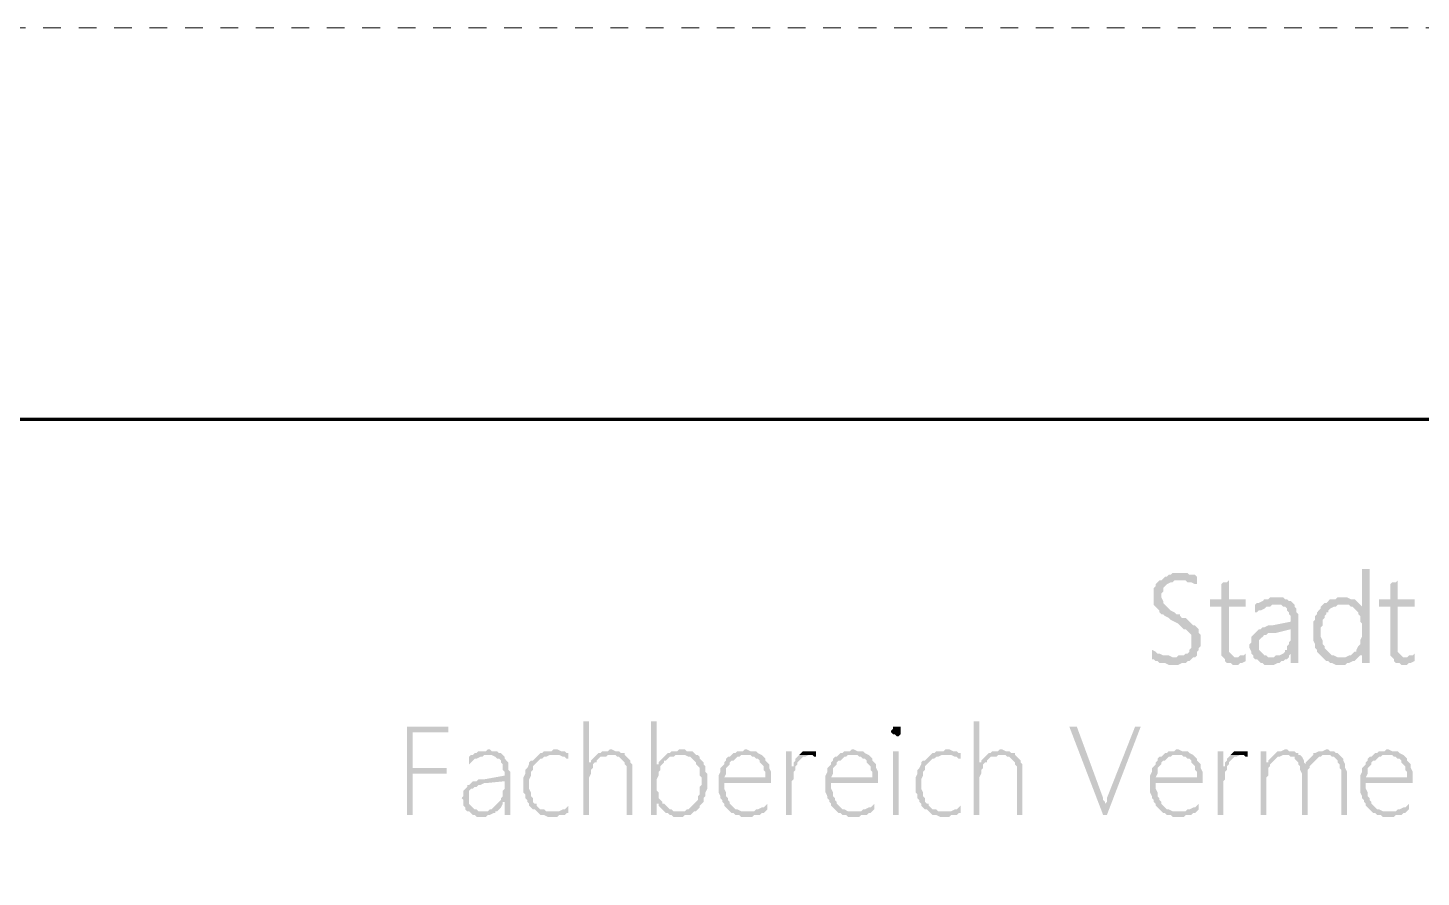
# Model space of a CAD drawing. Header units: metres. Extents: x -47 to 309, y -25 to 105.
# Drawn here: x -9.24 to -1.38, y 100.25 to 105.04 of the extents above; entities that cross this region are included whole.
import ezdxf

# ---------------------------------------------------------------- set-up
doc = ezdxf.new("R2010")
doc.units = ezdxf.units.M
doc.linetypes.add('AUSGEZOGEN', pattern=[0])
doc.linetypes.add('PUNKT2_S9', pattern=[0.001, 0, -0.001])
doc.layers.add('XR$1$STANDARD_1', color=7, linetype='AUSGEZOGEN', lineweight=25)

msp = doc.modelspace()

# ---------------------------------------------------------------- hatches: boundary and pattern name
at = {"layer": 'XR$1$STANDARD_1', "linetype": 'AUSGEZOGEN', "lineweight": 140, "transparency": 33554687}
h = msp.add_hatch(color=7, dxfattribs=at)
h.set_gradient(color2=(0, 0, 0), one_color=1)
h.paths.add_polyline_path([(-2.7428, 101.9664), (-2.7851, 101.9664), (-2.7957, 101.9558), (-2.8063, 101.9558), (-2.8169, 101.9452), (-2.8275, 101.9452), (-2.838, 101.9346), (-2.8486, 101.924), (-2.8592, 101.924), (-2.7428, 101.924), (-2.711, 101.924), (-2.7005, 101.9135), (-2.6793, 101.9135), (-2.6581, 101.9029), (-2.6475, 101.9029), (-2.6475, 101.9452), (-2.6581, 101.9558), (-2.6899, 101.9558), (-2.7005, 101.9664), (-2.7322, 101.9664)], flags=0)
h = msp.add_hatch(color=7, dxfattribs=at)
h.set_gradient(color2=(0, 0, 0), one_color=1)
h.paths.add_polyline_path([(-1.6739, 101.9875), (-1.7162, 101.9875), (-1.7162, 101.7759), (-1.7797, 101.7759), (-1.7692, 101.7759), (-1.7586, 101.7653), (-1.748, 101.7547), (-1.7374, 101.7441), (-1.7374, 101.7335), (-1.7268, 101.723), (-1.7268, 101.6912), (-1.7162, 101.6806), (-1.7162, 101.6065), (-1.7268, 101.5854), (-1.7268, 101.5642), (-1.7374, 101.5536), (-1.748, 101.5325), (-1.748, 101.5219), (-1.7586, 101.5219), (-1.7692, 101.5113), (-1.7162, 101.5007), (-1.7162, 101.4584), (-1.6739, 101.4584)], flags=0)
h = msp.add_hatch(color=7, dxfattribs=at)
h.set_gradient(color2=(0, 0, 0), one_color=1)
h.paths.add_polyline_path([(-2.8592, 101.924), (-2.8698, 101.9135), (-2.8804, 101.9029), (-2.8804, 101.8923), (-2.891, 101.8817), (-2.891, 101.7865), (-2.8804, 101.7759), (-2.8698, 101.7653), (-2.8592, 101.7547), (-2.8592, 101.7441), (-2.8486, 101.7335), (-2.838, 101.7335), (-2.8275, 101.723), (-2.8063, 101.7124), (-2.7957, 101.7018), (-2.7745, 101.6912), (-2.7534, 101.6806), (-2.7428, 101.67), (-2.7322, 101.6595), (-2.7216, 101.6489), (-2.711, 101.6489), (-2.7005, 101.6383), (-2.6899, 101.6277), (-2.6793, 101.6171), (-2.6793, 101.543), (-2.6899, 101.5325), (-2.6899, 101.5219), (-2.7005, 101.5113), (-2.711, 101.5113), (-2.7216, 101.5007), (-2.7534, 101.5007), (-2.764, 101.4901), (-2.7851, 101.4901), (-2.6581, 101.4901), (-2.6475, 101.5007), (-2.6475, 101.5219), (-2.637, 101.5325), (-2.637, 101.543), (-2.6264, 101.5536), (-2.6264, 101.6171), (-2.637, 101.6277), (-2.637, 101.6489), (-2.6475, 101.6595), (-2.6581, 101.67), (-2.6687, 101.67), (-2.6793, 101.6806), (-2.6899, 101.6912), (-2.7005, 101.7018), (-2.711, 101.7124), (-2.7322, 101.7124), (-2.7428, 101.723), (-2.7428, 101.7335), (-2.764, 101.7335), (-2.7745, 101.7441), (-2.7957, 101.7547), (-2.8063, 101.7653), (-2.8169, 101.7759), (-2.8275, 101.7865), (-2.838, 101.797), (-2.838, 101.8076), (-2.8486, 101.8288), (-2.8486, 101.85), (-2.838, 101.8605), (-2.838, 101.8817), (-2.8275, 101.8923), (-2.8169, 101.9029), (-2.7957, 101.9135), (-2.7851, 101.9135), (-2.7745, 101.924), (-2.7428, 101.924)], flags=0)
h = msp.add_hatch(color=7, dxfattribs=at)
h.set_gradient(color2=(0, 0, 0), one_color=1)
h.paths.add_polyline_path([(-2.4676, 101.924), (-2.4782, 101.9135), (-2.4994, 101.9135), (-2.51, 101.9029), (-2.51, 101.8182), (-2.5735, 101.8182), (-2.5735, 101.7759), (-2.51, 101.7759), (-2.51, 101.5007), (-2.4994, 101.4901), (-2.4253, 101.4901), (-2.4359, 101.4901), (-2.4465, 101.5007), (-2.4571, 101.5113), (-2.4676, 101.5219), (-2.4676, 101.7759), (-2.3724, 101.7759), (-2.3724, 101.8182), (-2.4676, 101.8182)], flags=0)
h = msp.add_hatch(color=7, dxfattribs=at)
h.set_gradient(color2=(0, 0, 0), one_color=1)
h.paths.add_polyline_path([(-1.5152, 101.924), (-1.5258, 101.9135), (-1.5469, 101.9135), (-1.5575, 101.9029), (-1.5575, 101.8182), (-1.621, 101.8182), (-1.621, 101.7759), (-1.5575, 101.7759), (-1.5575, 101.5007), (-1.5469, 101.4901), (-1.4728, 101.4901), (-1.4834, 101.4901), (-1.494, 101.5007), (-1.5046, 101.5113), (-1.5152, 101.5219), (-1.5152, 101.7759), (-1.4199, 101.7759), (-1.4199, 101.8182), (-1.5152, 101.8182)], flags=0)
h = msp.add_hatch(color=7, dxfattribs=at)
h.set_gradient(color2=(0, 0, 0), one_color=1)
h.paths.add_polyline_path([(-2.1925, 101.8288), (-2.2348, 101.8288), (-2.2454, 101.8182), (-2.2666, 101.8182), (-2.2771, 101.8076), (-2.2983, 101.797), (-2.3089, 101.797), (-2.3195, 101.7865), (-2.1925, 101.7865), (-2.1713, 101.7865), (-2.1607, 101.7759), (-2.1501, 101.7759), (-2.1396, 101.7653), (-2.1396, 101.7547), (-2.129, 101.7441), (-2.129, 101.7335), (-2.1184, 101.723), (-2.1184, 101.6912), (-2.2242, 101.67), (-2.2454, 101.67), (-2.2666, 101.6595), (-2.2771, 101.6595), (-2.2877, 101.6489), (-2.1184, 101.6489), (-2.1184, 101.5854), (-2.129, 101.5748), (-2.129, 101.5642), (-2.1396, 101.5536), (-2.1396, 101.5325), (-2.1501, 101.5325), (-2.1501, 101.5219), (-2.1607, 101.5113), (-2.1184, 101.5113), (-2.1184, 101.4584), (-2.0761, 101.4584), (-2.0761, 101.7335), (-2.0866, 101.7441), (-2.0866, 101.7653), (-2.0972, 101.7759), (-2.0972, 101.7865), (-2.1078, 101.797), (-2.1184, 101.8076), (-2.129, 101.8076), (-2.1396, 101.8182), (-2.1501, 101.8182), (-2.1607, 101.8288), (-2.1819, 101.8288)], flags=0)
h = msp.add_hatch(color=7, dxfattribs=at)
h.set_gradient(color2=(0, 0, 0), one_color=1)
h.paths.add_polyline_path([(-2.3195, 101.7865), (-2.3195, 101.7441), (-2.3089, 101.7441), (-2.2983, 101.7547), (-2.2877, 101.7547), (-2.2666, 101.7653), (-2.256, 101.7759), (-2.2348, 101.7759), (-2.2242, 101.7865), (-2.1925, 101.7865)], flags=0)
h = msp.add_hatch(color=7, dxfattribs=at)
h.set_gradient(color2=(0, 0, 0), one_color=1)
h.paths.add_polyline_path([(-1.8221, 101.8288), (-1.8538, 101.8288), (-1.8644, 101.8182), (-1.8962, 101.8182), (-1.9067, 101.8076), (-1.9173, 101.797), (-1.9279, 101.797), (-1.9385, 101.7865), (-1.9491, 101.7759), (-1.9491, 101.7653), (-1.9597, 101.7547), (-1.9702, 101.7441), (-1.9702, 101.7335), (-1.9808, 101.723), (-1.9808, 101.7018), (-1.9914, 101.6912), (-1.9914, 101.5854), (-1.9808, 101.5642), (-1.9808, 101.543), (-1.9702, 101.5325), (-1.9702, 101.5219), (-1.9597, 101.5113), (-1.9491, 101.5007), (-1.9385, 101.4901), (-1.9279, 101.4796), (-1.9173, 101.469), (-1.9067, 101.469), (-1.8962, 101.4584), (-1.8856, 101.4584), (-1.8644, 101.4478), (-1.8115, 101.4478), (-1.8009, 101.4584), (-1.7903, 101.4584), (-1.7692, 101.469), (-1.7586, 101.469), (-1.748, 101.4796), (-1.7374, 101.4901), (-1.8432, 101.4901), (-1.8538, 101.4901), (-1.875, 101.5007), (-1.8856, 101.5007), (-1.8962, 101.5113), (-1.9067, 101.5219), (-1.9173, 101.5325), (-1.9279, 101.543), (-1.9279, 101.5536), (-1.9385, 101.5642), (-1.9385, 101.5854), (-1.9491, 101.6065), (-1.9491, 101.6595), (-1.9385, 101.67), (-1.9385, 101.7018), (-1.9279, 101.7124), (-1.9279, 101.723), (-1.9173, 101.7335), (-1.9173, 101.7441), (-1.9067, 101.7441), (-1.9067, 101.7547), (-1.8962, 101.7653), (-1.875, 101.7759), (-1.8644, 101.7759), (-1.8538, 101.7865), (-1.7268, 101.7865), (-1.7374, 101.797), (-1.748, 101.8076), (-1.7586, 101.8182), (-1.7797, 101.8182), (-1.8009, 101.8288), (-1.8115, 101.8288)], flags=0)
h = msp.add_hatch(color=7, dxfattribs=at)
h.set_gradient(color2=(0, 0, 0), one_color=1)
h.paths.add_polyline_path([(-1.7268, 101.7865), (-1.8221, 101.7865), (-1.7903, 101.7865), (-1.7797, 101.7759), (-1.7162, 101.7759)], flags=0)
h = msp.add_hatch(color=7, dxfattribs=at)
h.set_gradient(color2=(0, 0, 0), one_color=1)
h.paths.add_polyline_path([(-2.2877, 101.6489), (-2.2983, 101.6489), (-2.3089, 101.6383), (-2.3195, 101.6277), (-2.3301, 101.6171), (-2.3406, 101.6065), (-2.3406, 101.5748), (-2.3512, 101.5642), (-2.3512, 101.543), (-2.3406, 101.5219), (-2.3406, 101.5113), (-2.3301, 101.5007), (-2.3301, 101.4901), (-2.2242, 101.4901), (-2.2454, 101.4901), (-2.256, 101.5007), (-2.2666, 101.5007), (-2.2771, 101.5113), (-2.2877, 101.5219), (-2.2983, 101.5325), (-2.2983, 101.5854), (-2.2877, 101.596), (-2.2771, 101.6065), (-2.2666, 101.6171), (-2.256, 101.6171), (-2.2454, 101.6277), (-2.2031, 101.6277), (-2.1184, 101.6489)], flags=0)
h = msp.add_hatch(color=7, dxfattribs=at)
h.set_gradient(color2=(0, 0, 0), one_color=1)
h.paths.add_polyline_path([(-2.9015, 101.5325), (-2.9015, 101.4796), (-2.891, 101.4796), (-2.8804, 101.469), (-2.8698, 101.469), (-2.8592, 101.4584), (-2.838, 101.4584), (-2.8275, 101.4584), (-2.8063, 101.4478), (-2.7534, 101.4478), (-2.7322, 101.4584), (-2.711, 101.4584), (-2.7005, 101.469), (-2.6899, 101.469), (-2.6793, 101.4796), (-2.6687, 101.4901), (-2.7851, 101.4901), (-2.8063, 101.5007), (-2.838, 101.5007), (-2.8592, 101.5113), (-2.8698, 101.5113), (-2.8804, 101.5219)], flags=0)
h = msp.add_hatch(color=7, dxfattribs=at)
h.set_gradient(color2=(0, 0, 0), one_color=1)
h.paths.add_polyline_path([(-2.3724, 101.5113), (-2.383, 101.5007), (-2.4041, 101.5007), (-2.4147, 101.4901), (-2.4994, 101.4901), (-2.4888, 101.4796), (-2.4888, 101.469), (-2.4782, 101.4584), (-2.4571, 101.4584), (-2.4465, 101.4478), (-2.4147, 101.4478), (-2.4041, 101.4584), (-2.3936, 101.4584), (-2.3724, 101.469)], flags=0)
h = msp.add_hatch(color=7, dxfattribs=at)
h.set_gradient(color2=(0, 0, 0), one_color=1)
h.paths.add_polyline_path([(-2.1607, 101.5113), (-2.1819, 101.5007), (-2.2031, 101.5007), (-2.2136, 101.4901), (-2.3301, 101.4901), (-2.3195, 101.4796), (-2.3089, 101.4796), (-2.2983, 101.469), (-2.2877, 101.4584), (-2.2771, 101.4584), (-2.2666, 101.4478), (-2.2136, 101.4478), (-2.1925, 101.4584), (-2.1819, 101.4584), (-2.1713, 101.469), (-2.1607, 101.469), (-2.1501, 101.4796), (-2.1396, 101.4796), (-2.129, 101.4901), (-2.129, 101.5007), (-2.1184, 101.5113)], flags=0)
h = msp.add_hatch(color=7, dxfattribs=at)
h.set_gradient(color2=(0, 0, 0), one_color=1)
h.paths.add_polyline_path([(-1.7692, 101.5113), (-1.7797, 101.5007), (-1.7903, 101.5007), (-1.8115, 101.4901), (-1.8432, 101.4901), (-1.7374, 101.4901), (-1.7268, 101.5007), (-1.7162, 101.5007)], flags=0)
h = msp.add_hatch(color=7, dxfattribs=at)
h.set_gradient(color2=(0, 0, 0), one_color=1)
h.paths.add_polyline_path([(-1.4199, 101.5113), (-1.4305, 101.5007), (-1.4517, 101.5007), (-1.4623, 101.4901), (-1.5469, 101.4901), (-1.5363, 101.4796), (-1.5363, 101.469), (-1.5258, 101.4584), (-1.5046, 101.4584), (-1.494, 101.4478), (-1.4623, 101.4478), (-1.4517, 101.4584), (-1.4411, 101.4584), (-1.4199, 101.469)], flags=0)
h = msp.add_hatch(color=7, dxfattribs=at)
h.set_gradient(color2=(0, 0, 0), one_color=1)
h.paths.add_polyline_path([(-6.8701, 101.0986), (-7.103, 101.0986), (-7.103, 100.6012), (-7.0712, 100.6012), (-7.0712, 100.834), (-6.8807, 100.834), (-6.8807, 100.8657), (-7.0712, 100.8657), (-7.0712, 101.0668), (-6.8701, 101.0668)], flags=0)
h = msp.add_hatch(color=7, dxfattribs=at)
h.set_gradient(color2=(0, 0, 0), one_color=1)
h.paths.add_polyline_path([(-6.0764, 101.1303), (-6.1082, 101.1303), (-6.1082, 100.6012), (-6.0764, 100.6012), (-6.0764, 100.8128), (-6.0658, 100.834), (-6.0658, 100.8552), (-6.0552, 100.8657), (-6.0552, 100.8869), (-6.0447, 100.8975), (-6.0764, 100.8975)], flags=0)
h = msp.add_hatch(color=7, dxfattribs=at)
h.set_gradient(color2=(0, 0, 0), one_color=1)
h.paths.add_polyline_path([(-5.6954, 101.1303), (-5.7272, 101.1303), (-5.7272, 100.6012), (-5.6954, 100.6012), (-5.6954, 100.6647), (-5.6848, 100.6647), (-5.6637, 100.6752), (-5.6743, 100.6858), (-5.6848, 100.6964), (-5.6848, 100.7282), (-5.6954, 100.7387), (-5.6954, 100.8022), (-5.6848, 100.8234), (-5.6848, 100.8446), (-5.6743, 100.8552), (-5.6743, 100.8763), (-5.6637, 100.8869), (-5.6954, 100.8869)], flags=0)
h = msp.add_hatch(color=7, dxfattribs=at)
h.set_gradient(color2=(0, 0, 0), one_color=1)
h.paths.add_polyline_path([(-4.3408, 101.0986), (-4.362, 101.0986), (-4.362, 101.088), (-4.3726, 101.0774), (-4.3726, 101.0668), (-4.362, 101.0562), (-4.3514, 101.0562), (-4.3408, 101.0457), (-4.3302, 101.0457), (-4.3196, 101.0562), (-4.3196, 101.0986), (-4.3302, 101.0986)], flags=0)
h = msp.add_hatch(color=7, dxfattribs=at)
h.set_gradient(color2=(0, 0, 0), one_color=1)
h.paths.add_polyline_path([(-3.8752, 101.1303), (-3.9069, 101.1303), (-3.9069, 100.6012), (-3.8752, 100.6012), (-3.8752, 100.8128), (-3.8646, 100.834), (-3.8646, 100.8552), (-3.854, 100.8657), (-3.854, 100.8869), (-3.8434, 100.8975), (-3.8752, 100.8975)], flags=0)
h = msp.add_hatch(color=7, dxfattribs=at)
h.set_gradient(color2=(0, 0, 0), one_color=1)
h.paths.add_polyline_path([(-3.3249, 101.0986), (-3.3672, 101.0986), (-3.1767, 100.6012), (-3.1661, 100.6541), (-3.1661, 100.6752), (-3.1767, 100.6858), (-3.1767, 100.6964)], flags=0)
h = msp.add_hatch(color=7, dxfattribs=at)
h.set_gradient(color2=(0, 0, 0), one_color=1)
h.paths.add_polyline_path([(-2.965, 101.0986), (-2.9968, 101.0986), (-3.1555, 100.6964), (-3.1555, 100.6752), (-3.1661, 100.6647), (-3.1661, 100.6541), (-3.1767, 100.6012), (-3.1555, 100.6012)], flags=0)
h = msp.add_hatch(color=7, dxfattribs=at)
h.set_gradient(color2=(0, 0, 0), one_color=1)
h.paths.add_polyline_path([(-6.6373, 100.9716), (-6.6479, 100.9716), (-6.6585, 100.961), (-6.7008, 100.961), (-6.7114, 100.9504), (-6.722, 100.9504), (-6.7326, 100.9398), (-6.7431, 100.9398), (-6.7537, 100.9292), (-6.7537, 100.8869), (-6.7431, 100.8975), (-6.7326, 100.9081), (-6.722, 100.9187), (-6.7114, 100.9187), (-6.6902, 100.9292), (-6.6796, 100.9292), (-6.6691, 100.9398), (-6.5632, 100.9398), (-6.5738, 100.9504), (-6.5844, 100.9504), (-6.595, 100.961), (-6.6267, 100.961)], flags=0)
h = msp.add_hatch(color=7, dxfattribs=at)
h.set_gradient(color2=(0, 0, 0), one_color=1)
h.paths.add_polyline_path([(-6.5632, 100.9398), (-6.6479, 100.9398), (-6.6267, 100.9398), (-6.6056, 100.9292), (-6.595, 100.9187), (-6.5844, 100.9187), (-6.5738, 100.9081), (-6.5738, 100.8975), (-6.5632, 100.8869), (-6.5632, 100.8552), (-6.5526, 100.8446), (-6.5526, 100.8234), (-6.6691, 100.8022), (-6.7008, 100.8022), (-6.7114, 100.7917), (-6.5526, 100.7917), (-6.5526, 100.7493), (-6.5632, 100.7387), (-6.5632, 100.707), (-6.5738, 100.6964), (-6.5738, 100.6858), (-6.5526, 100.6752), (-6.5526, 100.6012), (-6.5209, 100.6012), (-6.5209, 100.8446), (-6.5315, 100.8552), (-6.5315, 100.8975), (-6.5421, 100.9081), (-6.5526, 100.9187), (-6.5526, 100.9292)], flags=0)
h = msp.add_hatch(color=7, dxfattribs=at)
h.set_gradient(color2=(0, 0, 0), one_color=1)
h.paths.add_polyline_path([(-6.3622, 100.9398), (-6.3727, 100.9292), (-6.3833, 100.9187), (-6.3939, 100.9081), (-6.4045, 100.9081), (-6.4151, 100.8975), (-6.4151, 100.8869), (-6.4256, 100.8657), (-6.4362, 100.8552), (-6.4362, 100.834), (-6.4468, 100.8128), (-6.4468, 100.7282), (-6.4362, 100.7176), (-6.4362, 100.6964), (-6.4256, 100.6858), (-6.4256, 100.6752), (-6.4151, 100.6647), (-6.4151, 100.6541), (-6.4045, 100.6435), (-6.3939, 100.6329), (-6.3833, 100.6329), (-6.3727, 100.6223), (-6.2881, 100.6223), (-6.3198, 100.6223), (-6.3304, 100.6329), (-6.3516, 100.6329), (-6.3622, 100.6435), (-6.3727, 100.6541), (-6.3727, 100.6647), (-6.3833, 100.6647), (-6.3939, 100.6752), (-6.3939, 100.6964), (-6.4045, 100.707), (-6.4045, 100.7282), (-6.4151, 100.7493), (-6.4151, 100.8022), (-6.4045, 100.8234), (-6.4045, 100.8446), (-6.3939, 100.8552), (-6.3939, 100.8763), (-6.3833, 100.8869), (-6.3727, 100.8975), (-6.3622, 100.9081), (-6.3516, 100.9187), (-6.341, 100.9187), (-6.3304, 100.9292), (-6.3198, 100.9292), (-6.2987, 100.9398), (-6.2775, 100.9398)], flags=0)
h = msp.add_hatch(color=7, dxfattribs=at)
h.set_gradient(color2=(0, 0, 0), one_color=1)
h.paths.add_polyline_path([(-6.2669, 100.9716), (-6.2775, 100.9716), (-6.2881, 100.961), (-6.3304, 100.961), (-6.341, 100.9504), (-6.3516, 100.9504), (-6.3622, 100.9398), (-6.2457, 100.9398), (-6.2246, 100.9292), (-6.214, 100.9292), (-6.2034, 100.9187), (-6.1928, 100.9187), (-6.1928, 100.9504), (-6.2034, 100.9504), (-6.214, 100.961), (-6.2352, 100.961), (-6.2563, 100.9716)], flags=0)
h = msp.add_hatch(color=7, dxfattribs=at)
h.set_gradient(color2=(0, 0, 0), one_color=1)
h.paths.add_polyline_path([(-5.9494, 100.9716), (-5.96, 100.9716), (-5.9706, 100.961), (-6.0023, 100.961), (-6.0129, 100.9504), (-6.0235, 100.9504), (-6.0341, 100.9398), (-6.0447, 100.9292), (-6.0552, 100.9187), (-6.0658, 100.9081), (-6.0658, 100.8975), (-6.0764, 100.8975), (-6.0341, 100.8975), (-6.0341, 100.9081), (-6.0235, 100.9187), (-6.0129, 100.9292), (-5.9812, 100.9292), (-5.9706, 100.9398), (-5.8753, 100.9398), (-5.8753, 100.9504), (-5.8965, 100.9504), (-5.9071, 100.961), (-5.9283, 100.961)], flags=0)
h = msp.add_hatch(color=7, dxfattribs=at)
h.set_gradient(color2=(0, 0, 0), one_color=1)
h.paths.add_polyline_path([(-5.8753, 100.9398), (-5.96, 100.9398), (-5.9283, 100.9398), (-5.9177, 100.9292), (-5.9071, 100.9292), (-5.8965, 100.9187), (-5.8859, 100.9081), (-5.8753, 100.8975), (-5.8753, 100.8869), (-5.8648, 100.8763), (-5.8648, 100.6012), (-5.833, 100.6012), (-5.833, 100.8869), (-5.8436, 100.8975), (-5.8436, 100.9081), (-5.8542, 100.9187), (-5.8648, 100.9292)], flags=0)
h = msp.add_hatch(color=7, dxfattribs=at)
h.set_gradient(color2=(0, 0, 0), one_color=1)
h.paths.add_polyline_path([(-5.6425, 100.9398), (-5.6531, 100.9292), (-5.6637, 100.9187), (-5.6743, 100.9081), (-5.6848, 100.8975), (-5.6848, 100.8869), (-5.6954, 100.8869), (-5.6637, 100.8869), (-5.6531, 100.8975), (-5.6531, 100.9081), (-5.6425, 100.9081), (-5.6319, 100.9187), (-5.6213, 100.9292), (-5.6002, 100.9292), (-5.5896, 100.9398), (-5.5578, 100.9398)], flags=0)
h = msp.add_hatch(color=7, dxfattribs=at)
h.set_gradient(color2=(0, 0, 0), one_color=1)
h.paths.add_polyline_path([(-5.5578, 100.9716), (-5.5684, 100.9716), (-5.579, 100.961), (-5.6108, 100.961), (-5.6213, 100.9504), (-5.6319, 100.9504), (-5.6425, 100.9398), (-5.5367, 100.9398), (-5.5155, 100.9292), (-5.5049, 100.9292), (-5.4944, 100.9187), (-5.4838, 100.9081), (-5.4732, 100.8975), (-5.4732, 100.8869), (-5.4626, 100.8763), (-5.452, 100.8657), (-5.452, 100.8234), (-5.4414, 100.8128), (-5.4414, 100.7705), (-5.452, 100.7599), (-5.452, 100.7176), (-5.4626, 100.707), (-5.4626, 100.6858), (-5.4732, 100.6752), (-5.4838, 100.6647), (-5.4944, 100.6541), (-5.5049, 100.6435), (-5.5155, 100.6329), (-5.5261, 100.6329), (-5.5367, 100.6223), (-5.5684, 100.6223), (-5.4732, 100.6223), (-5.4626, 100.6329), (-5.452, 100.6435), (-5.452, 100.6541), (-5.4414, 100.6647), (-5.4309, 100.6752), (-5.4309, 100.6964), (-5.4203, 100.707), (-5.4203, 100.7282), (-5.4097, 100.7493), (-5.4097, 100.834), (-5.4203, 100.8446), (-5.4203, 100.8763), (-5.4309, 100.8869), (-5.4309, 100.8975), (-5.4414, 100.9081), (-5.452, 100.9187), (-5.452, 100.9292), (-5.4626, 100.9398), (-5.4732, 100.9398), (-5.4838, 100.9504), (-5.4944, 100.961), (-5.5261, 100.961), (-5.5367, 100.9716)], flags=0)
h = msp.add_hatch(color=7, dxfattribs=at)
h.set_gradient(color2=(0, 0, 0), one_color=1)
h.paths.add_polyline_path([(-5.2721, 100.9398), (-5.2827, 100.9292), (-5.2933, 100.9292), (-5.3039, 100.9187), (-5.3039, 100.9081), (-5.3144, 100.8975), (-5.3144, 100.8869), (-5.325, 100.8763), (-5.3356, 100.8657), (-5.3356, 100.8446), (-5.3462, 100.8234), (-5.3462, 100.7282), (-5.3356, 100.707), (-5.3356, 100.6964), (-5.325, 100.6858), (-5.325, 100.6752), (-5.3144, 100.6647), (-5.3144, 100.6541), (-5.3039, 100.6435), (-5.2933, 100.6329), (-5.2827, 100.6223), (-5.1874, 100.6223), (-5.2192, 100.6223), (-5.2404, 100.6329), (-5.2509, 100.6329), (-5.2615, 100.6435), (-5.2721, 100.6541), (-5.2827, 100.6647), (-5.2827, 100.6752), (-5.2933, 100.6858), (-5.2933, 100.6964), (-5.3039, 100.707), (-5.3039, 100.7282), (-5.3144, 100.7493), (-5.3144, 100.7811), (-5.0499, 100.7811), (-5.0499, 100.8022), (-5.3144, 100.8128), (-5.3039, 100.834), (-5.3039, 100.8657), (-5.2933, 100.8763), (-5.2827, 100.8869), (-5.2827, 100.8975), (-5.2721, 100.9081), (-5.2615, 100.9081), (-5.2509, 100.9187), (-5.2404, 100.9292), (-5.2298, 100.9292), (-5.2192, 100.9398), (-5.1874, 100.9398)], flags=0)
h = msp.add_hatch(color=7, dxfattribs=at)
h.set_gradient(color2=(0, 0, 0), one_color=1)
h.paths.add_polyline_path([(-5.1874, 100.9716), (-5.198, 100.9716), (-5.2086, 100.961), (-5.2404, 100.961), (-5.2509, 100.9504), (-5.2615, 100.9504), (-5.2721, 100.9398), (-5.1874, 100.9398), (-5.1663, 100.9398), (-5.1557, 100.9292), (-5.1451, 100.9292), (-5.1345, 100.9187), (-5.1239, 100.9187), (-5.1134, 100.9081), (-5.1134, 100.8975), (-5.1028, 100.8869), (-5.0922, 100.8763), (-5.0922, 100.8552), (-5.0816, 100.8446), (-5.0816, 100.8128), (-5.3144, 100.8128), (-5.0499, 100.8022), (-5.0499, 100.8446), (-5.0605, 100.8657), (-5.0605, 100.8869), (-5.071, 100.8975), (-5.0816, 100.9081), (-5.0816, 100.9187), (-5.0922, 100.9292), (-5.1028, 100.9398), (-5.1239, 100.9504), (-5.1345, 100.961), (-5.1663, 100.961)], flags=0)
h = msp.add_hatch(color=7, dxfattribs=at)
h.set_gradient(color2=(0, 0, 0), one_color=1)
h.paths.add_polyline_path([(-4.9335, 100.961), (-4.9652, 100.961), (-4.9652, 100.6012), (-4.9335, 100.6012), (-4.9335, 100.7917), (-4.9229, 100.8022), (-4.9229, 100.8446), (-4.9123, 100.8552), (-4.9123, 100.8763), (-4.9335, 100.8763)], flags=0)
h = msp.add_hatch(color=7, dxfattribs=at)
h.set_gradient(color2=(0, 0, 0), one_color=1)
h.paths.add_polyline_path([(-4.8911, 100.9398), (-4.9017, 100.9292), (-4.9123, 100.9187), (-4.9123, 100.9081), (-4.9229, 100.8975), (-4.9229, 100.8763), (-4.9335, 100.8763), (-4.9123, 100.8763), (-4.9017, 100.8869), (-4.9017, 100.8975), (-4.8911, 100.9081), (-4.8805, 100.9187), (-4.87, 100.9292), (-4.8594, 100.9292), (-4.8382, 100.9398), (-4.8276, 100.9398)], flags=0)
h = msp.add_hatch(color=7, dxfattribs=at)
h.set_gradient(color2=(0, 0, 0), one_color=1)
h.paths.add_polyline_path([(-4.8276, 100.961), (-4.87, 100.961), (-4.8805, 100.9504), (-4.8911, 100.9398), (-4.817, 100.9398), (-4.8065, 100.9292), (-4.7959, 100.9292), (-4.7959, 100.961), (-4.817, 100.961)], flags=0)
h = msp.add_hatch(color=7, dxfattribs=at)
h.set_gradient(color2=(0, 0, 0), one_color=1)
h.paths.add_polyline_path([(-4.6689, 100.9398), (-4.6795, 100.9292), (-4.69, 100.9292), (-4.7006, 100.9187), (-4.7006, 100.9081), (-4.7112, 100.8975), (-4.7112, 100.8869), (-4.7218, 100.8763), (-4.7324, 100.8657), (-4.7324, 100.8446), (-4.743, 100.8234), (-4.743, 100.7282), (-4.7324, 100.707), (-4.7324, 100.6964), (-4.7218, 100.6858), (-4.7218, 100.6752), (-4.7112, 100.6647), (-4.7112, 100.6541), (-4.7006, 100.6435), (-4.69, 100.6329), (-4.6795, 100.6223), (-4.5842, 100.6223), (-4.616, 100.6223), (-4.6371, 100.6329), (-4.6477, 100.6329), (-4.6583, 100.6435), (-4.6689, 100.6541), (-4.6795, 100.6647), (-4.6795, 100.6752), (-4.69, 100.6858), (-4.69, 100.6964), (-4.7006, 100.707), (-4.7006, 100.7282), (-4.7112, 100.7493), (-4.7112, 100.7811), (-4.4466, 100.7811), (-4.4466, 100.8022), (-4.7112, 100.8128), (-4.7006, 100.834), (-4.7006, 100.8657), (-4.69, 100.8763), (-4.6795, 100.8869), (-4.6795, 100.8975), (-4.6689, 100.9081), (-4.6583, 100.9081), (-4.6477, 100.9187), (-4.6371, 100.9292), (-4.6266, 100.9292), (-4.616, 100.9398), (-4.5842, 100.9398)], flags=0)
h = msp.add_hatch(color=7, dxfattribs=at)
h.set_gradient(color2=(0, 0, 0), one_color=1)
h.paths.add_polyline_path([(-4.5842, 100.9716), (-4.5948, 100.9716), (-4.6054, 100.961), (-4.6371, 100.961), (-4.6477, 100.9504), (-4.6583, 100.9504), (-4.6689, 100.9398), (-4.5842, 100.9398), (-4.5631, 100.9398), (-4.5525, 100.9292), (-4.5419, 100.9292), (-4.5313, 100.9187), (-4.5207, 100.9187), (-4.5101, 100.9081), (-4.5101, 100.8975), (-4.4996, 100.8869), (-4.489, 100.8763), (-4.489, 100.8552), (-4.4784, 100.8446), (-4.4784, 100.8128), (-4.7112, 100.8128), (-4.4466, 100.8022), (-4.4466, 100.8446), (-4.4572, 100.8657), (-4.4572, 100.8869), (-4.4678, 100.8975), (-4.4784, 100.9081), (-4.4784, 100.9187), (-4.489, 100.9292), (-4.4996, 100.9398), (-4.5207, 100.9504), (-4.5313, 100.961), (-4.5631, 100.961)], flags=0)
h = msp.add_hatch(color=7, dxfattribs=at)
h.set_gradient(color2=(0, 0, 0), one_color=1)
h.paths.add_polyline_path([(-4.362, 100.6012), (-4.3302, 100.6012), (-4.3302, 100.961), (-4.362, 100.961)], flags=0)
h = msp.add_hatch(color=7, dxfattribs=at)
h.set_gradient(color2=(0, 0, 0), one_color=1)
h.paths.add_polyline_path([(-4.1503, 100.9398), (-4.1609, 100.9292), (-4.1715, 100.9187), (-4.1821, 100.9081), (-4.1927, 100.9081), (-4.2032, 100.8975), (-4.2032, 100.8869), (-4.2138, 100.8657), (-4.2244, 100.8552), (-4.2244, 100.834), (-4.235, 100.8128), (-4.235, 100.7282), (-4.2244, 100.7176), (-4.2244, 100.6964), (-4.2138, 100.6858), (-4.2138, 100.6752), (-4.2032, 100.6647), (-4.2032, 100.6541), (-4.1927, 100.6435), (-4.1821, 100.6329), (-4.1715, 100.6329), (-4.1609, 100.6223), (-4.0762, 100.6223), (-4.108, 100.6223), (-4.1186, 100.6329), (-4.1397, 100.6329), (-4.1503, 100.6435), (-4.1609, 100.6541), (-4.1609, 100.6647), (-4.1715, 100.6647), (-4.1821, 100.6752), (-4.1821, 100.6964), (-4.1927, 100.707), (-4.1927, 100.7282), (-4.2032, 100.7493), (-4.2032, 100.8022), (-4.1927, 100.8234), (-4.1927, 100.8446), (-4.1821, 100.8552), (-4.1821, 100.8763), (-4.1715, 100.8869), (-4.1609, 100.8975), (-4.1503, 100.9081), (-4.1397, 100.9187), (-4.1292, 100.9187), (-4.1186, 100.9292), (-4.108, 100.9292), (-4.0868, 100.9398), (-4.0657, 100.9398)], flags=0)
h = msp.add_hatch(color=7, dxfattribs=at)
h.set_gradient(color2=(0, 0, 0), one_color=1)
h.paths.add_polyline_path([(-4.0551, 100.9716), (-4.0657, 100.9716), (-4.0762, 100.961), (-4.1186, 100.961), (-4.1292, 100.9504), (-4.1397, 100.9504), (-4.1503, 100.9398), (-4.0339, 100.9398), (-4.0127, 100.9292), (-4.0022, 100.9292), (-3.9916, 100.9187), (-3.981, 100.9187), (-3.981, 100.9504), (-3.9916, 100.9504), (-4.0022, 100.961), (-4.0233, 100.961), (-4.0445, 100.9716)], flags=0)
h = msp.add_hatch(color=7, dxfattribs=at)
h.set_gradient(color2=(0, 0, 0), one_color=1)
h.paths.add_polyline_path([(-3.7482, 100.9716), (-3.7588, 100.9716), (-3.7693, 100.961), (-3.8011, 100.961), (-3.8117, 100.9504), (-3.8222, 100.9504), (-3.8328, 100.9398), (-3.8434, 100.9292), (-3.854, 100.9187), (-3.8646, 100.9081), (-3.8646, 100.8975), (-3.8752, 100.8975), (-3.8328, 100.8975), (-3.8328, 100.9081), (-3.8222, 100.9187), (-3.8117, 100.9292), (-3.7799, 100.9292), (-3.7693, 100.9398), (-3.6741, 100.9398), (-3.6741, 100.9504), (-3.6953, 100.9504), (-3.7058, 100.961), (-3.727, 100.961)], flags=0)
h = msp.add_hatch(color=7, dxfattribs=at)
h.set_gradient(color2=(0, 0, 0), one_color=1)
h.paths.add_polyline_path([(-3.6741, 100.9398), (-3.7588, 100.9398), (-3.727, 100.9398), (-3.7164, 100.9292), (-3.7058, 100.9292), (-3.6953, 100.9187), (-3.6847, 100.9081), (-3.6741, 100.8975), (-3.6741, 100.8869), (-3.6635, 100.8763), (-3.6635, 100.6012), (-3.6318, 100.6012), (-3.6318, 100.8869), (-3.6423, 100.8975), (-3.6423, 100.9081), (-3.6529, 100.9187), (-3.6635, 100.9292)], flags=0)
h = msp.add_hatch(color=7, dxfattribs=at)
h.set_gradient(color2=(0, 0, 0), one_color=1)
h.paths.add_polyline_path([(-2.838, 100.9398), (-2.8486, 100.9292), (-2.8592, 100.9292), (-2.8698, 100.9187), (-2.8698, 100.9081), (-2.8804, 100.8975), (-2.8804, 100.8869), (-2.891, 100.8763), (-2.9015, 100.8657), (-2.9015, 100.8446), (-2.9121, 100.8234), (-2.9121, 100.7282), (-2.9015, 100.707), (-2.9015, 100.6964), (-2.891, 100.6858), (-2.891, 100.6752), (-2.8804, 100.6647), (-2.8804, 100.6541), (-2.8698, 100.6435), (-2.8592, 100.6329), (-2.8486, 100.6223), (-2.7534, 100.6223), (-2.7851, 100.6223), (-2.8063, 100.6329), (-2.8169, 100.6329), (-2.8275, 100.6435), (-2.838, 100.6541), (-2.8486, 100.6647), (-2.8486, 100.6752), (-2.8592, 100.6858), (-2.8592, 100.6964), (-2.8698, 100.707), (-2.8698, 100.7282), (-2.8804, 100.7493), (-2.8804, 100.7811), (-2.6158, 100.7811), (-2.6158, 100.8022), (-2.8804, 100.8128), (-2.8698, 100.834), (-2.8698, 100.8657), (-2.8592, 100.8763), (-2.8486, 100.8869), (-2.8486, 100.8975), (-2.838, 100.9081), (-2.8275, 100.9081), (-2.8169, 100.9187), (-2.8063, 100.9292), (-2.7957, 100.9292), (-2.7851, 100.9398), (-2.7534, 100.9398)], flags=0)
h = msp.add_hatch(color=7, dxfattribs=at)
h.set_gradient(color2=(0, 0, 0), one_color=1)
h.paths.add_polyline_path([(-2.7534, 100.9716), (-2.764, 100.9716), (-2.7745, 100.961), (-2.8063, 100.961), (-2.8169, 100.9504), (-2.8275, 100.9504), (-2.838, 100.9398), (-2.7534, 100.9398), (-2.7322, 100.9398), (-2.7216, 100.9292), (-2.711, 100.9292), (-2.7005, 100.9187), (-2.6899, 100.9187), (-2.6793, 100.9081), (-2.6793, 100.8975), (-2.6687, 100.8869), (-2.6581, 100.8763), (-2.6581, 100.8552), (-2.6475, 100.8446), (-2.6475, 100.8128), (-2.8804, 100.8128), (-2.6158, 100.8022), (-2.6158, 100.8446), (-2.6264, 100.8657), (-2.6264, 100.8869), (-2.637, 100.8975), (-2.6475, 100.9081), (-2.6475, 100.9187), (-2.6581, 100.9292), (-2.6687, 100.9398), (-2.6899, 100.9504), (-2.7005, 100.961), (-2.7322, 100.961)], flags=0)
h = msp.add_hatch(color=7, dxfattribs=at)
h.set_gradient(color2=(0, 0, 0), one_color=1)
h.paths.add_polyline_path([(-2.4994, 100.961), (-2.5311, 100.961), (-2.5311, 100.6012), (-2.4994, 100.6012), (-2.4994, 100.7917), (-2.4888, 100.8022), (-2.4888, 100.8446), (-2.4782, 100.8552), (-2.4782, 100.8763), (-2.4994, 100.8763)], flags=0)
h = msp.add_hatch(color=7, dxfattribs=at)
h.set_gradient(color2=(0, 0, 0), one_color=1)
h.paths.add_polyline_path([(-2.4571, 100.9398), (-2.4676, 100.9292), (-2.4782, 100.9187), (-2.4782, 100.9081), (-2.4888, 100.8975), (-2.4888, 100.8763), (-2.4994, 100.8763), (-2.4782, 100.8763), (-2.4676, 100.8869), (-2.4676, 100.8975), (-2.4571, 100.9081), (-2.4465, 100.9187), (-2.4359, 100.9292), (-2.4253, 100.9292), (-2.4041, 100.9398), (-2.3936, 100.9398)], flags=0)
h = msp.add_hatch(color=7, dxfattribs=at)
h.set_gradient(color2=(0, 0, 0), one_color=1)
h.paths.add_polyline_path([(-2.3936, 100.961), (-2.4359, 100.961), (-2.4465, 100.9504), (-2.4571, 100.9398), (-2.383, 100.9398), (-2.3724, 100.9292), (-2.3618, 100.9292), (-2.3618, 100.961), (-2.383, 100.961)], flags=0)
h = msp.add_hatch(color=7, dxfattribs=at)
h.set_gradient(color2=(0, 0, 0), one_color=1)
h.paths.add_polyline_path([(-2.256, 100.961), (-2.2877, 100.961), (-2.2877, 100.6012), (-2.256, 100.6012), (-2.256, 100.8128), (-2.2454, 100.8234), (-2.2454, 100.8657), (-2.2348, 100.8763), (-2.2348, 100.8869), (-2.256, 100.8975)], flags=0)
h = msp.add_hatch(color=7, dxfattribs=at)
h.set_gradient(color2=(0, 0, 0), one_color=1)
h.paths.add_polyline_path([(-2.2136, 100.9398), (-2.2242, 100.9292), (-2.2348, 100.9187), (-2.2454, 100.9081), (-2.2454, 100.8975), (-2.256, 100.8975), (-2.2348, 100.8869), (-2.2242, 100.8975), (-2.2136, 100.9081), (-2.2031, 100.9187), (-2.1925, 100.9292), (-2.1819, 100.9292), (-2.1607, 100.9398), (-2.1501, 100.9398)], flags=0)
h = msp.add_hatch(color=7, dxfattribs=at)
h.set_gradient(color2=(0, 0, 0), one_color=1)
h.paths.add_polyline_path([(-2.1396, 100.9716), (-2.1501, 100.9716), (-2.1713, 100.961), (-2.1925, 100.961), (-2.2031, 100.9504), (-2.2136, 100.9398), (-2.1501, 100.9398), (-2.129, 100.9398), (-2.1184, 100.9292), (-2.0972, 100.9292), (-2.0972, 100.9187), (-2.0866, 100.9081), (-2.0761, 100.8975), (-2.0761, 100.8869), (-2.0655, 100.8763), (-2.0337, 100.8869), (-2.0443, 100.8975), (-2.0443, 100.9081), (-2.0549, 100.9292), (-2.0655, 100.9398), (-2.0761, 100.9398), (-2.0761, 100.9504), (-2.0866, 100.9504), (-2.0972, 100.961), (-2.129, 100.961)], flags=0)
h = msp.add_hatch(color=7, dxfattribs=at)
h.set_gradient(color2=(0, 0, 0), one_color=1)
h.paths.add_polyline_path([(-1.9173, 100.9716), (-1.9385, 100.961), (-1.9597, 100.961), (-1.9808, 100.9504), (-1.9914, 100.9504), (-1.9914, 100.9398), (-2.002, 100.9292), (-2.0126, 100.9187), (-2.0232, 100.9081), (-2.0337, 100.8975), (-2.0337, 100.8869), (-2.0655, 100.8763), (-2.0655, 100.8552), (-2.0549, 100.834), (-2.0549, 100.6012), (-2.0232, 100.6012), (-2.0232, 100.8552), (-2.0126, 100.8657), (-2.0126, 100.8763), (-2.002, 100.8869), (-1.9914, 100.8975), (-1.9808, 100.9081), (-1.9702, 100.9187), (-1.9597, 100.9292), (-1.9491, 100.9292), (-1.9385, 100.9398), (-1.8432, 100.9398), (-1.8538, 100.9504), (-1.8644, 100.9504), (-1.875, 100.961), (-1.8962, 100.961), (-1.9067, 100.9716)], flags=0)
h = msp.add_hatch(color=7, dxfattribs=at)
h.set_gradient(color2=(0, 0, 0), one_color=1)
h.paths.add_polyline_path([(-1.8432, 100.9398), (-1.9279, 100.9398), (-1.8962, 100.9398), (-1.8856, 100.9292), (-1.875, 100.9292), (-1.8644, 100.9187), (-1.8538, 100.9081), (-1.8538, 100.8975), (-1.8432, 100.8869), (-1.8432, 100.8657), (-1.8327, 100.8552), (-1.8327, 100.6012), (-1.8009, 100.6012), (-1.8009, 100.8446), (-1.8115, 100.8657), (-1.8115, 100.8869), (-1.8221, 100.9081), (-1.8221, 100.9187), (-1.8327, 100.9292)], flags=0)
h = msp.add_hatch(color=7, dxfattribs=at)
h.set_gradient(color2=(0, 0, 0), one_color=1)
h.paths.add_polyline_path([(-1.6527, 100.9398), (-1.6633, 100.9292), (-1.6739, 100.9292), (-1.6845, 100.9187), (-1.6845, 100.9081), (-1.6951, 100.8975), (-1.6951, 100.8869), (-1.7057, 100.8763), (-1.7162, 100.8657), (-1.7162, 100.8446), (-1.7268, 100.8234), (-1.7268, 100.7282), (-1.7162, 100.707), (-1.7162, 100.6964), (-1.7057, 100.6858), (-1.7057, 100.6752), (-1.6951, 100.6647), (-1.6951, 100.6541), (-1.6845, 100.6435), (-1.6739, 100.6329), (-1.6633, 100.6223), (-1.5681, 100.6223), (-1.5998, 100.6223), (-1.621, 100.6329), (-1.6316, 100.6329), (-1.6422, 100.6435), (-1.6527, 100.6541), (-1.6633, 100.6647), (-1.6633, 100.6752), (-1.6739, 100.6858), (-1.6739, 100.6964), (-1.6845, 100.707), (-1.6845, 100.7282), (-1.6951, 100.7493), (-1.6951, 100.7811), (-1.4305, 100.7811), (-1.4305, 100.8022), (-1.6951, 100.8128), (-1.6845, 100.834), (-1.6845, 100.8657), (-1.6739, 100.8763), (-1.6633, 100.8869), (-1.6633, 100.8975), (-1.6527, 100.9081), (-1.6422, 100.9081), (-1.6316, 100.9187), (-1.621, 100.9292), (-1.6104, 100.9292), (-1.5998, 100.9398), (-1.5681, 100.9398)], flags=0)
h = msp.add_hatch(color=7, dxfattribs=at)
h.set_gradient(color2=(0, 0, 0), one_color=1)
h.paths.add_polyline_path([(-1.5681, 100.9716), (-1.5787, 100.9716), (-1.5893, 100.961), (-1.621, 100.961), (-1.6316, 100.9504), (-1.6422, 100.9504), (-1.6527, 100.9398), (-1.5681, 100.9398), (-1.5469, 100.9398), (-1.5363, 100.9292), (-1.5258, 100.9292), (-1.5152, 100.9187), (-1.5046, 100.9187), (-1.494, 100.9081), (-1.494, 100.8975), (-1.4834, 100.8869), (-1.4728, 100.8763), (-1.4728, 100.8552), (-1.4623, 100.8446), (-1.4623, 100.8128), (-1.6951, 100.8128), (-1.4305, 100.8022), (-1.4305, 100.8446), (-1.4411, 100.8657), (-1.4411, 100.8869), (-1.4517, 100.8975), (-1.4623, 100.9081), (-1.4623, 100.9187), (-1.4728, 100.9292), (-1.4834, 100.9398), (-1.5046, 100.9504), (-1.5152, 100.961), (-1.5469, 100.961)], flags=0)
h = msp.add_hatch(color=7, dxfattribs=at)
h.set_gradient(color2=(0, 0, 0), one_color=1)
h.paths.add_polyline_path([(-6.7114, 100.7917), (-6.7326, 100.7917), (-6.7431, 100.7811), (-6.7537, 100.7705), (-6.7643, 100.7705), (-6.7643, 100.7599), (-6.7749, 100.7493), (-6.7855, 100.7387), (-6.7855, 100.707), (-6.796, 100.6964), (-6.7855, 100.6858), (-6.7855, 100.6541), (-6.7749, 100.6435), (-6.7749, 100.6329), (-6.7643, 100.6223), (-6.6796, 100.6223), (-6.7008, 100.6223), (-6.7114, 100.6329), (-6.722, 100.6329), (-6.7326, 100.6435), (-6.7431, 100.6541), (-6.7537, 100.6647), (-6.7537, 100.7387), (-6.7431, 100.7493), (-6.7326, 100.7493), (-6.722, 100.7599), (-6.7114, 100.7599), (-6.7008, 100.7705), (-6.6902, 100.7705), (-6.6691, 100.7811), (-6.6585, 100.7811), (-6.5526, 100.7917)], flags=0)
h = msp.add_hatch(color=7, dxfattribs=at)
h.set_gradient(color2=(0, 0, 0), one_color=1)
h.paths.add_polyline_path([(-6.5738, 100.6858), (-6.5844, 100.6752), (-6.595, 100.6647), (-6.6056, 100.6541), (-6.6161, 100.6435), (-6.6267, 100.6329), (-6.6373, 100.6329), (-6.6479, 100.6223), (-6.7643, 100.6223), (-6.7537, 100.6223), (-6.7431, 100.6118), (-6.7326, 100.6012), (-6.722, 100.6012), (-6.7114, 100.5906), (-6.6585, 100.5906), (-6.6479, 100.6012), (-6.6373, 100.6012), (-6.6161, 100.6118), (-6.6056, 100.6118), (-6.6056, 100.6223), (-6.595, 100.6223), (-6.5844, 100.6329), (-6.5738, 100.6435), (-6.5632, 100.6647), (-6.5632, 100.6752), (-6.5526, 100.6752)], flags=0)
h = msp.add_hatch(color=7, dxfattribs=at)
h.set_gradient(color2=(0, 0, 0), one_color=1)
h.paths.add_polyline_path([(-6.1928, 100.6541), (-6.2034, 100.6435), (-6.214, 100.6329), (-6.2246, 100.6329), (-6.2457, 100.6223), (-6.3727, 100.6223), (-6.3622, 100.6118), (-6.3516, 100.6012), (-6.3304, 100.6012), (-6.3092, 100.5906), (-6.2881, 100.5906), (-6.2563, 100.5906), (-6.2457, 100.6012), (-6.214, 100.6012), (-6.2034, 100.6118), (-6.1928, 100.6118)], flags=0)
h = msp.add_hatch(color=7, dxfattribs=at)
h.set_gradient(color2=(0, 0, 0), one_color=1)
h.paths.add_polyline_path([(-5.6637, 100.6752), (-5.6848, 100.6647), (-5.6848, 100.6541), (-5.6743, 100.6435), (-5.6637, 100.6329), (-5.6531, 100.6223), (-5.6425, 100.6118), (-5.6319, 100.6118), (-5.6213, 100.6012), (-5.6108, 100.6012), (-5.6002, 100.5906), (-5.5473, 100.5906), (-5.5367, 100.6012), (-5.5049, 100.6012), (-5.4944, 100.6118), (-5.4838, 100.6223), (-5.5684, 100.6223), (-5.6002, 100.6223), (-5.6108, 100.6329), (-5.6213, 100.6329), (-5.6319, 100.6435), (-5.6425, 100.6541), (-5.6531, 100.6647), (-5.6637, 100.6647)], flags=0)
h = msp.add_hatch(color=7, dxfattribs=at)
h.set_gradient(color2=(0, 0, 0), one_color=1)
h.paths.add_polyline_path([(-5.071, 100.6647), (-5.0816, 100.6541), (-5.0922, 100.6435), (-5.1028, 100.6435), (-5.1239, 100.6329), (-5.1345, 100.6329), (-5.1451, 100.6223), (-5.2827, 100.6223), (-5.2721, 100.6118), (-5.2615, 100.6118), (-5.2509, 100.6012), (-5.2298, 100.6012), (-5.2192, 100.5906), (-5.1874, 100.5906), (-5.1557, 100.5906), (-5.1451, 100.6012), (-5.1134, 100.6012), (-5.1028, 100.6118), (-5.0922, 100.6118), (-5.0816, 100.6223), (-5.071, 100.6329)], flags=0)
h = msp.add_hatch(color=7, dxfattribs=at)
h.set_gradient(color2=(0, 0, 0), one_color=1)
h.paths.add_polyline_path([(-4.4678, 100.6647), (-4.4784, 100.6541), (-4.489, 100.6435), (-4.4996, 100.6435), (-4.5207, 100.6329), (-4.5313, 100.6329), (-4.5419, 100.6223), (-4.6795, 100.6223), (-4.6689, 100.6118), (-4.6583, 100.6118), (-4.6477, 100.6012), (-4.6266, 100.6012), (-4.616, 100.5906), (-4.5842, 100.5906), (-4.5525, 100.5906), (-4.5419, 100.6012), (-4.5101, 100.6012), (-4.4996, 100.6118), (-4.489, 100.6118), (-4.4784, 100.6223), (-4.4678, 100.6329)], flags=0)
h = msp.add_hatch(color=7, dxfattribs=at)
h.set_gradient(color2=(0, 0, 0), one_color=1)
h.paths.add_polyline_path([(-3.981, 100.6541), (-3.9916, 100.6435), (-4.0022, 100.6329), (-4.0127, 100.6329), (-4.0339, 100.6223), (-4.1609, 100.6223), (-4.1503, 100.6118), (-4.1397, 100.6012), (-4.1186, 100.6012), (-4.0974, 100.5906), (-4.0762, 100.5906), (-4.0445, 100.5906), (-4.0339, 100.6012), (-4.0022, 100.6012), (-3.9916, 100.6118), (-3.981, 100.6118)], flags=0)
h = msp.add_hatch(color=7, dxfattribs=at)
h.set_gradient(color2=(0, 0, 0), one_color=1)
h.paths.add_polyline_path([(-2.637, 100.6647), (-2.6475, 100.6541), (-2.6581, 100.6435), (-2.6687, 100.6435), (-2.6899, 100.6329), (-2.7005, 100.6329), (-2.711, 100.6223), (-2.8486, 100.6223), (-2.838, 100.6118), (-2.8275, 100.6118), (-2.8169, 100.6012), (-2.7957, 100.6012), (-2.7851, 100.5906), (-2.7534, 100.5906), (-2.7216, 100.5906), (-2.711, 100.6012), (-2.6793, 100.6012), (-2.6687, 100.6118), (-2.6581, 100.6118), (-2.6475, 100.6223), (-2.637, 100.6329)], flags=0)
h = msp.add_hatch(color=7, dxfattribs=at)
h.set_gradient(color2=(0, 0, 0), one_color=1)
h.paths.add_polyline_path([(-1.4517, 100.6647), (-1.4623, 100.6541), (-1.4728, 100.6435), (-1.4834, 100.6435), (-1.5046, 100.6329), (-1.5152, 100.6329), (-1.5258, 100.6223), (-1.6633, 100.6223), (-1.6527, 100.6118), (-1.6422, 100.6118), (-1.6316, 100.6012), (-1.6104, 100.6012), (-1.5998, 100.5906), (-1.5681, 100.5906), (-1.5363, 100.5906), (-1.5258, 100.6012), (-1.494, 100.6012), (-1.4834, 100.6118), (-1.4728, 100.6118), (-1.4623, 100.6223), (-1.4517, 100.6329)], flags=0)

# ---------------------------------------------------------------- linework, layer by layer
at = {"layer": 'XR$1$STANDARD_1', "color": 7, "linetype": 'PUNKT2_S9', "lineweight": 13, "transparency": 33554687}
msp.add_lwpolyline([(-44.5559, 105.0398), (29.7039, 105.0398), (29.7039, 0), (-44.5559, 0), (-44.5559, 105.0398)], close=True, dxfattribs=at)
at = {"layer": 'XR$1$STANDARD_1', "color": 7, "linetype": 'AUSGEZOGEN', "lineweight": 35, "transparency": 33554687}
msp.add_lwpolyline([(-43.1801, 94.0821), (5.5754, 94.0821), (5.5754, 102.8342), (-43.1801, 102.8342), (-43.1801, 94.0821)], close=True, dxfattribs=at)
at = {"layer": 'XR$1$STANDARD_1', "color": 7, "linetype": 'AUSGEZOGEN', "lineweight": 140, "transparency": 33554687}
msp.add_lwpolyline([(-43.1801, 102.8342), (5.5754, 102.8342), (5.5754, 94.0821), (-43.1801, 94.0821), (-43.1801, 102.8342)], close=True, dxfattribs=at)

doc.saveas('drawing.dxf')
